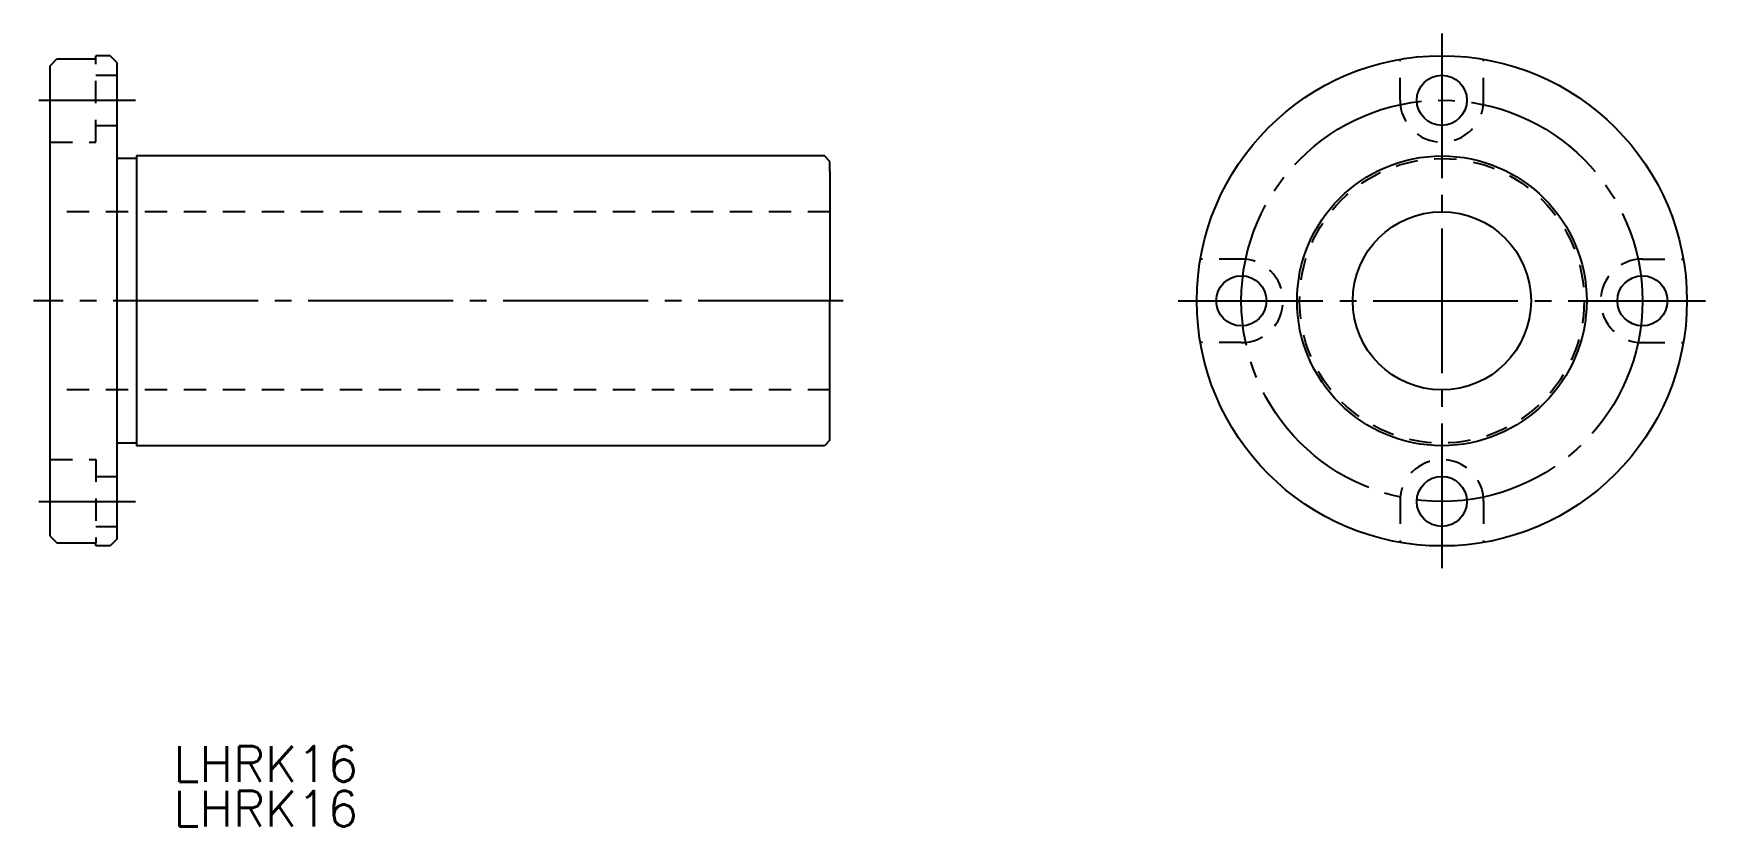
# Model space of a CAD drawing. Extents: x 382 to 532, y 217 to 288.
import ezdxf

# ---------------------------------------------------------------- set-up
doc = ezdxf.new("R2010")
doc.units = 0
doc.linetypes.add('CENTER', pattern=[17.5, 13, -1.5, 1.5, -1.5])
doc.linetypes.add('DASHED', pattern=[3.5, 2, -1.5])
doc.layers.get('0').update_dxf_attribs({"linetype": 'CONTINUOUS'})
doc.layers.add('CENTER', color=1, linetype='CENTER')
doc.styles.get("Standard").update_dxf_attribs({"font": 'txt.shx', "bigfont": '@extfont2.shx'})

msp = doc.modelspace()

# ---------------------------------------------------------------- linework, layer by layer
at = {"color": 7, "linetype": 'CONTINUOUS'}
for p, q in [((383.73, 285.54), (384.33, 286.15)), ((383.73, 243.33), (383.73, 285.54)), ((384.33, 286.15), (387.83, 286.15)), ((389.13, 286.44), (387.83, 286.44)), ((387.83, 286.15), (387.83, 286.44)), ((389.73, 285.84), (389.13, 286.44)), ((389.73, 285.84), (389.73, 243.04)), ((391.48, 277.21), (389.73, 277.21)), ((453.23, 277.44), (391.48, 277.44)), ((391.48, 277.44), (391.48, 277.21)), ((391.48, 277.21), (391.48, 251.44)), ((453.73, 276.94), (453.23, 277.44)), ((453.73, 276.04), (453.73, 276.94)), ((453.73, 276.04), (453.73, 264.44)), ((453.73, 251.94), (453.73, 264.44)), ((391.48, 251.66), (389.73, 251.66)), ((453.23, 251.44), (391.48, 251.44)), ((453.73, 251.94), (453.23, 251.44)), ((383.73, 243.33), (384.33, 242.72)), ((384.33, 242.72), (387.83, 242.72)), ((387.83, 242.44), (387.83, 242.72)), ((389.13, 242.44), (387.83, 242.44)), ((389.73, 243.04), (389.13, 242.44))]:
    msp.add_line(p, q, dxfattribs=at)
at = {"color": 3, "linetype": 'DASHED'}
for p, q in [((387.83, 278.69), (387.83, 286.15)), ((504.9, 282.44), (504.9, 286.11)), ((512.4, 282.44), (512.4, 286.11)), ((387.83, 284.69), (389.73, 284.69)), ((387.83, 280.19), (389.73, 280.19)), ((387.83, 280.19), (389.73, 280.19)), ((383.73, 278.69), (387.83, 278.69)), ((453.73, 272.44), (383.73, 272.44)), ((490.65, 268.19), (486.97, 268.19)), ((526.65, 268.19), (530.33, 268.19)), ((490.65, 260.69), (486.97, 260.69)), ((526.65, 260.69), (530.33, 260.69)), ((453.73, 256.44), (383.73, 256.44)), ((383.73, 250.19), (387.83, 250.19)), ((387.83, 250.19), (387.83, 242.72)), ((387.83, 248.69), (389.73, 248.69)), ((504.9, 246.44), (504.9, 242.76)), ((512.4, 246.44), (512.4, 242.76)), ((387.83, 244.19), (389.73, 244.19))]:
    msp.add_line(p, q, dxfattribs=at)
at = {"color": 13, "linetype": 'CONTINUOUS'}
msp.add_line((383.73, 260.5), (383.73, 260.52), dxfattribs=at)
at = {"color": 7, "linetype": 'CONTINUOUS'}
for centre, radius in [((508.65, 264.44), 22), ((508.65, 282.44), 2.25), ((508.65, 264.44), 13), ((508.65, 264.44), 8), ((490.65, 264.44), 2.25), ((526.65, 264.44), 2.25), ((508.65, 246.44), 2.25)]:
    msp.add_circle(centre, radius, dxfattribs=at)
at = {"color": 3, "linetype": 'DASHED'}
msp.add_circle((508.65, 264.44), 12.77, dxfattribs=at)
for centre, start, end in [((508.65, 282.44), 180, 0), ((490.65, 264.44), 270, 90), ((526.65, 264.44), 90, 270), ((508.65, 246.44), 0, 180)]:
    msp.add_arc(centre, 3.75, start, end, dxfattribs=at)
at = {"layer": 'CENTER', "color": 1, "linetype": 'CENTER'}
for p, q in [((508.65, 288.44), (508.65, 240.44)), ((382.73, 282.44), (391.4, 282.44)), ((454.9, 264.44), (382.23, 264.44)), ((484.98, 264.44), (532.32, 264.44)), ((382.73, 246.44), (391.4, 246.44))]:
    msp.add_line(p, q, dxfattribs=at)
msp.add_circle((508.65, 264.44), 18, dxfattribs=at)

# ---------------------------------------------------------------- texts
at = {"color": 7, "linetype": 'CONTINUOUS'}
for p in [(394.79, 221.29), (394.79, 217.26)]:
    msp.add_text('LHRK16', height=3.2, dxfattribs=at).set_placement(p)

doc.saveas('drawing.dxf')
